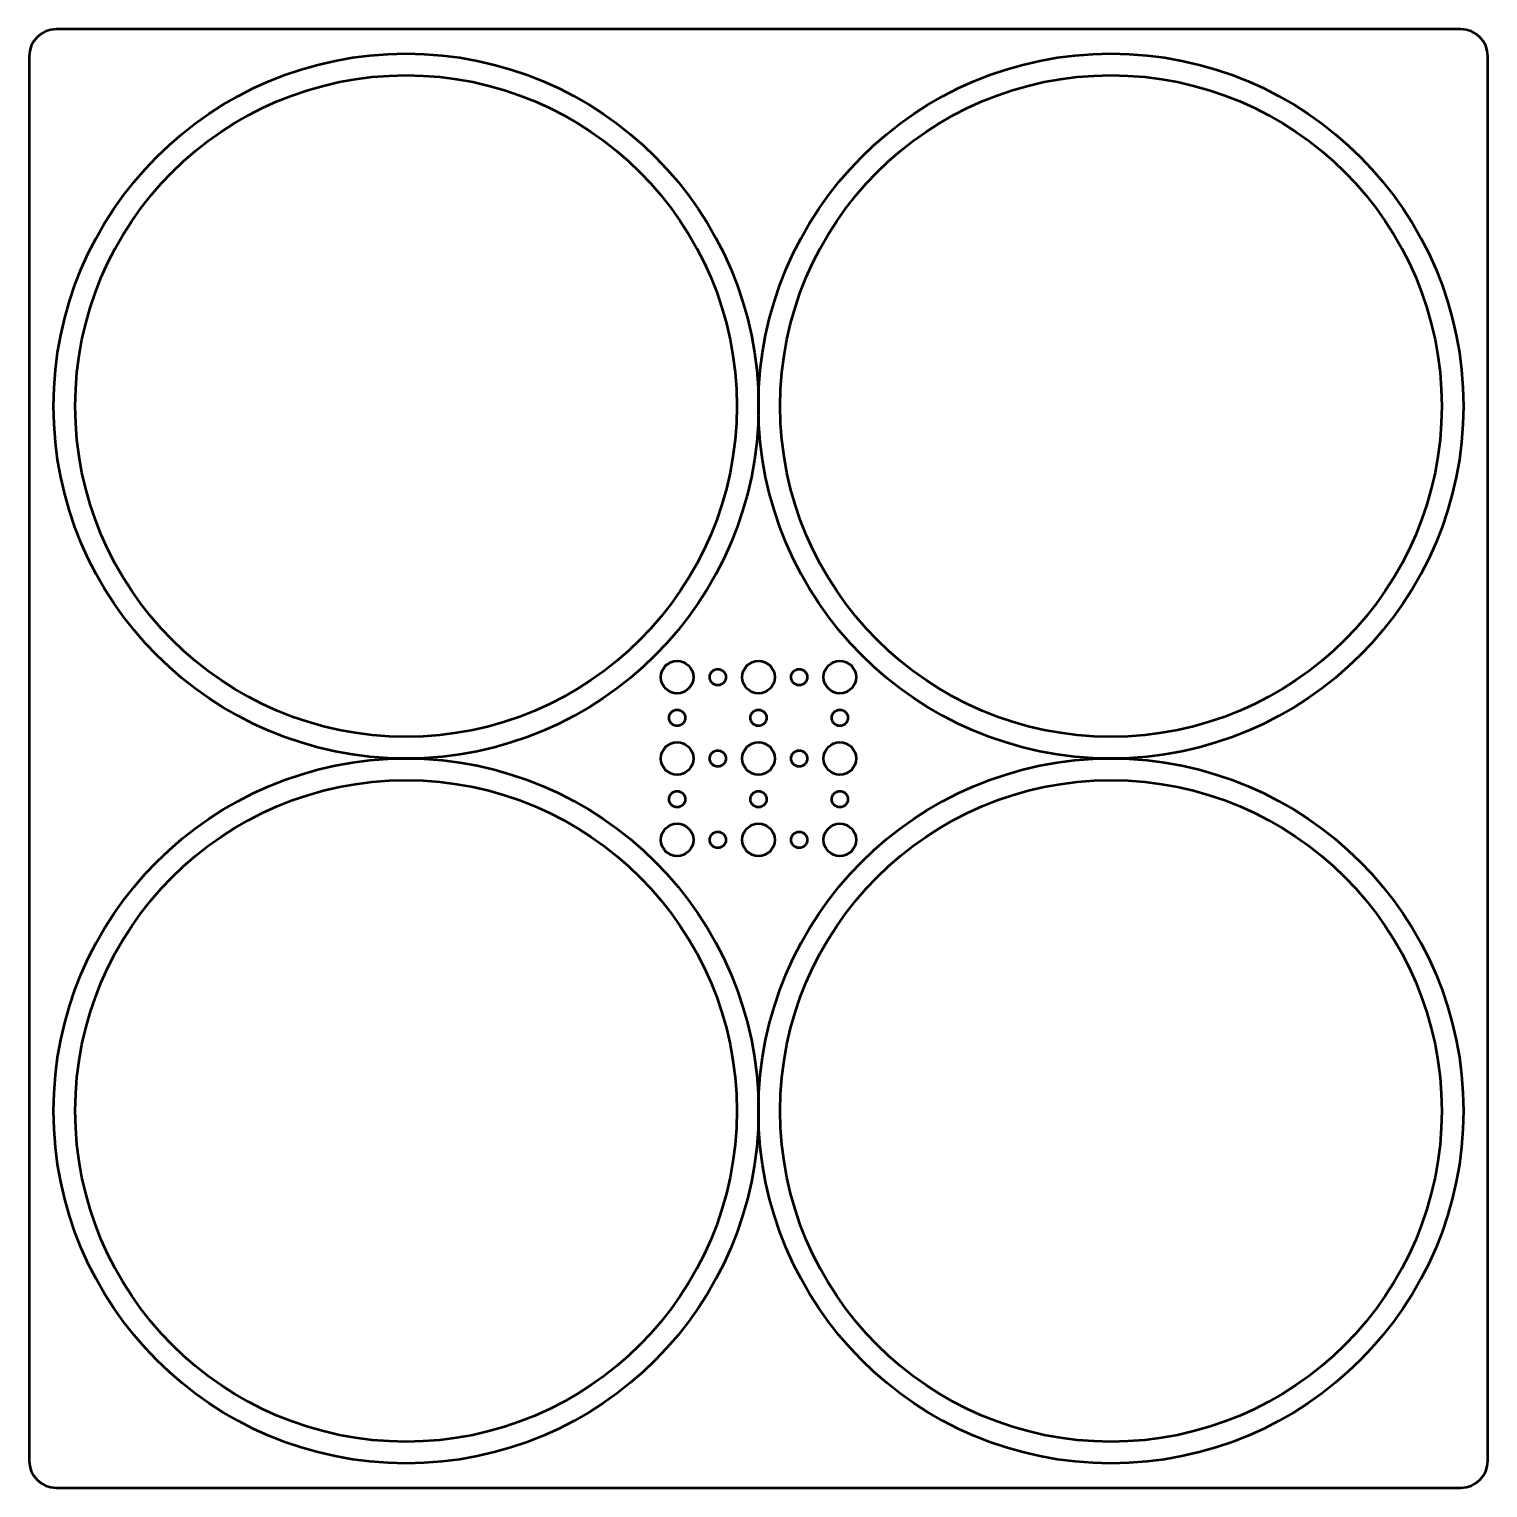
# Model space of a CAD drawing. Header units: centimetres. Extents: x -13.4 to 13.4, y -13.4 to 13.4.
import ezdxf

# ---------------------------------------------------------------- set-up
doc = ezdxf.new("R2010")
doc.units = ezdxf.units.CM
doc.header["$MEASUREMENT"] = 0
doc.layers.add('Layer 1', color=7, linetype='Continuous')

msp = doc.modelspace()

# ---------------------------------------------------------------- linework, layer by layer
at = {"layer": 'Layer 1', "color": 4, "lineweight": 53}
for centre in [(-6.5, 6.5), (6.5, 6.5), (-6.5, -6.5), (6.5, -6.5)]:
    msp.add_ellipse(centre, major_axis=(0, 6.5), ratio=1, dxfattribs=at)
at = {"layer": 'Layer 1', "lineweight": 53}
for centre, major_axis in [((-6.5, 6.5), (0, 6.1)), ((6.5, 6.5), (0, 6.1)), ((-1.49999, 1.49999), (0, 0.30001)), ((-0.75, 1.5), (0, 0.15)), ((0.00001, 1.49999), (0, 0.30001)), ((0.75, 1.5), (0, 0.15)), ((1.50001, 1.49999), (0, 0.30001)), ((-1.5, 0.75), (0, 0.15)), ((0, 0.75), (0, 0.15)), ((1.5, 0.75), (0, 0.15)), ((-1.49999, -0.00001), (0, 0.30001)), ((0.00001, -0.00001), (0, 0.30001)), ((1.50001, -0.00001), (0, 0.30001)), ((-0.75, 0), (0, 0.15)), ((0.75, 0), (0, 0.15)), ((-6.5, -6.5), (0, 6.1)), ((6.5, -6.5), (0, 6.1)), ((-1.5, -0.75), (0, 0.15)), ((0, -0.75), (0, 0.15)), ((1.5, -0.75), (0, 0.15)), ((-1.49999, -1.50001), (0, 0.30001)), ((0.00001, -1.50001), (0, 0.30001)), ((1.50001, -1.50001), (0, 0.30001)), ((-0.75, -1.5), (0, 0.15)), ((0.75, -1.5), (0, 0.15))]:
    msp.add_ellipse(centre, major_axis=major_axis, ratio=1, dxfattribs=at)
msp.add_open_spline([(-13.45, -12.95), (-13.45, -12.95), (-13.45, 12.95), (-13.45, 12.95), (-13.45, 12.95), (-13.45, 13.22614), (-13.22614, 13.45), (-12.95, 13.45), (-12.95, 13.45), (-12.95, 13.45), (12.95, 13.45), (12.95, 13.45), (12.95, 13.45), (13.22614, 13.45), (13.45, 13.22614), (13.45, 12.95), (13.45, 12.95), (13.45, 12.95), (13.45, -12.95), (13.45, -12.95), (13.45, -12.95), (13.45, -13.22614), (13.22614, -13.45), (12.95, -13.45), (12.95, -13.45), (12.95, -13.45), (-12.95, -13.45), (-12.95, -13.45), (-12.95, -13.45), (-13.22614, -13.45), (-13.45, -13.22614), (-13.45, -12.95)], degree=3, knots=[0, 0, 0, 0, 0.11111111, 0.11111111, 0.11111111, 0.11111111, 0.22222222, 0.22222222, 0.22222222, 0.22222222, 0.33333333, 0.33333333, 0.33333333, 0.33333333, 0.44444444, 0.44444444, 0.44444444, 0.44444444, 0.55555556, 0.55555556, 0.55555556, 0.55555556, 0.66666667, 0.66666667, 0.66666667, 0.66666667, 0.77777778, 0.77777778, 0.77777778, 0.77777778, 1, 1, 1, 1], dxfattribs=at)

doc.saveas('drawing.dxf')
